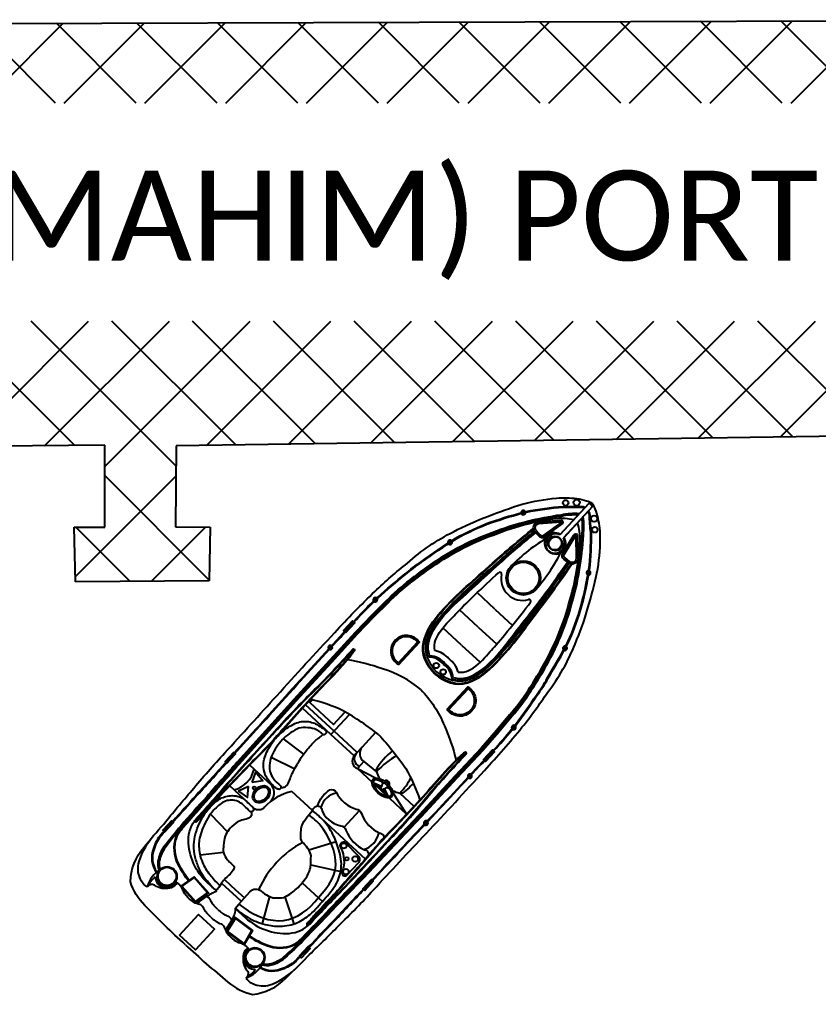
# Model space of a CAD drawing. Header units: metres. Extents: x 261354 to 266452, y 2168453 to 2172813.
# Drawn here: x 262043.9 to 262132.7, y 2168826.3 to 2168934.7 of the extents above; entities that cross this region are included whole.
import ezdxf

# ---------------------------------------------------------------- set-up
doc = ezdxf.new("R2010")
doc.units = ezdxf.units.M
doc.layers.add('PORT', color=5, linetype='Continuous')
doc.styles.get("Standard").update_dxf_attribs({"font": 'calibri.ttf'})

msp = doc.modelspace()

# ---------------------------------------------------------------- linework, layer by layer
at = {"color": 32, "true_color": 0xcd6928}
for p, q in [((262096.73, 2168869.17), (262094.75, 2168871)), ((262094.88, 2168867.17), (262092.81, 2168869.07)), ((262096.73, 2168869.17), (262098.71, 2168867.35)), ((262094.88, 2168867.17), (262096.95, 2168865.26)), ((262093.03, 2168865.16), (262090.96, 2168867.07)), ((262093.03, 2168865.16), (262095.1, 2168863.25)), ((262078.86, 2168855.61), (262075.69, 2168858.53)), ((262078.51, 2168855.23), (262075.34, 2168858.15)), ((262073.18, 2168854.73), (262075.45, 2168853.03)), ((262071.87, 2168852.72), (262074.48, 2168851.42)), ((262082.17, 2168852.21), (262081.45, 2168851.43)), ((262081.45, 2168851.43), (262083.08, 2168849.93)), ((262081.45, 2168851.43), (262083.54, 2168850.38)), ((262084.14, 2168849.46), (262083.27, 2168849.83)), ((262084.08, 2168849.32), (262083.31, 2168849.64)), ((262083.45, 2168849.58), (262084.6, 2168848.52)), ((262084.29, 2168849.13), (262084.68, 2168848.36)), ((262084.42, 2168849.2), (262084.87, 2168848.34)), ((262085.37, 2168848.81), (262086.92, 2168846.38)), ((262084.97, 2168848.18), (262086.92, 2168846.38)), ((262079.96, 2168844.91), (262081.67, 2168846.77)), ((262065.1, 2168846.37), (262067, 2168844.41)), ((262077.06, 2168846.26), (262082.33, 2168841.39)), ((262076.05, 2168842.4), (262079.08, 2168843.32)), ((262063.95, 2168841.84), (262066.56, 2168842.16)), ((262076.27, 2168840.72), (262079.59, 2168839.98)), ((262059.27, 2168839.06), (262059.2, 2168839.03)), ((262066.66, 2168839.1), (262067.93, 2168837.93)), ((262066.34, 2168838.7), (262067.58, 2168837.55)), ((262068.88, 2168837.06), (262067.93, 2168837.93)), ((262075.3, 2168838.73), (262077.57, 2168836.67)), ((262068.53, 2168836.68), (262067.58, 2168837.55)), ((262071.69, 2168837.2), (262070.85, 2168834.21)), ((262073.38, 2168837.17), (262074.37, 2168834.17)), ((262069.75, 2168829.39), (262069.73, 2168829.32))]:
    msp.add_line(p, q, dxfattribs=at)
for points in [[(262062.32, 2168831.86, -0.01736), (262057.81, 2168836.23, -0.12634), (262056.2, 2168838.86, -0.172899), (262057.7, 2168842.67, -0.013884), (262059.91, 2168845.26, -0.008973), (262063.04, 2168849, -0.01509), (262066.71, 2168853.19, 0.002245), (262072.48, 2168859.54, -0.003342), (262078.93, 2168866.56, -0.016984), (262083.39, 2168871.12, -0.024546), (262087.02, 2168874.28, -0.067942), (262092.12, 2168877.76, -0.033948), (262096.02, 2168879.5, -0.022001), (262099.77, 2168880.81, -0.042872), (262103.6, 2168881.5, -0.059514), (262105.85, 2168881.45, -0.046364), (262106.94, 2168881.21, -0.104882), (262107.54, 2168880.9, -0.104882)], [(262062.32, 2168831.86, 0.01736), (262067.05, 2168827.71, 0.12634), (262069.8, 2168826.32, 0.172899), (262073.48, 2168828.12, 0.013884), (262075.89, 2168830.54, 0.008973), (262079.35, 2168833.96, 0.01509), (262083.23, 2168837.95, -0.002245), (262089.09, 2168844.22, 0.003342), (262095.57, 2168851.22, 0.016984), (262099.75, 2168856.03, 0.024546), (262102.6, 2168859.91, 0.067942), (262105.66, 2168865.28, 0.033948), (262107.08, 2168869.31, 0.022001), (262108.09, 2168873.14, 0.042872), (262108.46, 2168877.02, 0.059514), (262108.22, 2168879.26, 0.046364), (262107.9, 2168880.32, 0.104882), (262107.54, 2168880.9, 0.104882)], [(262063.79, 2168848.77, 0.006425), (262067.3, 2168852.68, 0.002217), (262073.06, 2168859.02, -0.003368), (262079.53, 2168866.11, -0.024633), (262083.71, 2168870.49, -0.015037), (262086.76, 2168873.07, -0.025439), (262088.53, 2168874.43, -0.013843), (262092.38, 2168877.03, -0.040266), (262096.33, 2168878.86, -0.016729), (262100.23, 2168880.03, -0.029739), (262104.34, 2168880.57, 0.01525), (262106.29, 2168880.58, -0.132389), (262106.64, 2168880.52, -0.028442), (262106.77, 2168880.45, -0.028442)], [(262063.85, 2168848.72, 0.006424), (262067.36, 2168852.63, 0.002217), (262073.12, 2168858.97, -0.003368), (262079.59, 2168866.06, -0.024633), (262083.76, 2168870.43, -0.015038), (262086.81, 2168873.01, -0.025461), (262088.58, 2168874.37, -0.013839), (262092.42, 2168876.97, -0.040238), (262096.36, 2168878.79, -0.016715), (262100.24, 2168879.95, -0.029693), (262104.34, 2168880.5, 0.015234), (262106.29, 2168880.5, -0.134036), (262106.61, 2168880.45, -0.024879), (262106.71, 2168880.4, -0.024879)], [(262079.01, 2168834.74, -0.006424), (262082.62, 2168838.55, -0.002217), (262088.47, 2168844.81, 0.003368), (262095.02, 2168851.83, 0.024633), (262099.04, 2168856.35, 0.015038), (262101.36, 2168859.6, 0.025461), (262102.57, 2168861.47, 0.013839), (262104.85, 2168865.51, 0.040238), (262106.34, 2168869.58, 0.016715), (262107.19, 2168873.55, 0.029693), (262107.4, 2168877.67, -0.015234), (262107.25, 2168879.62, 0.134036), (262107.16, 2168879.93, 0.024879), (262107.11, 2168880.03, 0.024879)], [(262079.07, 2168834.69, -0.006425), (262082.68, 2168838.5, -0.002217), (262088.53, 2168844.76, 0.003368), (262095.08, 2168851.78, 0.024633), (262099.1, 2168856.3, 0.015037), (262101.42, 2168859.56, 0.025439), (262102.64, 2168861.43, 0.013843), (262104.92, 2168865.48, 0.040266), (262106.42, 2168869.56, 0.016729), (262107.27, 2168873.54, 0.029739), (262107.48, 2168877.68, -0.01525), (262107.32, 2168879.62, 0.132389), (262107.23, 2168879.97, 0.028442), (262107.16, 2168880.09, 0.028442)], [(262084.65, 2168870.08, -0.031596), (262087.3, 2168872.42, -0.004928), (262089.19, 2168873.83, -0.02844), (262092.66, 2168876, -0.042875), (262096.43, 2168877.67, -0.035347), (262100.35, 2168878.93, -0.024093), (262104.11, 2168879.66, -0.079837), (262106.15, 2168879.79)], [(262084.7, 2168870.03, -0.031592), (262087.35, 2168872.36, -0.004926), (262089.23, 2168873.77, -0.028436), (262092.7, 2168875.93, -0.042895), (262096.46, 2168877.6, -0.035363), (262100.37, 2168878.86, -0.024111), (262104.12, 2168879.58, -0.077658), (262106.08, 2168879.71, -0.077658)], [(262084.76, 2168869.98, -0.031588), (262087.39, 2168872.3, -0.004924), (262089.28, 2168873.7, -0.028433), (262092.74, 2168875.86, -0.042917), (262096.49, 2168877.53, -0.035379), (262100.39, 2168878.78, -0.02413), (262104.13, 2168879.51, -0.075408), (262106.02, 2168879.64, -0.075408)], [(262084.87, 2168869.87, -0.031581), (262087.49, 2168872.18, -0.00492), (262089.37, 2168873.58, -0.028426), (262092.81, 2168875.73, -0.042959), (262096.54, 2168877.39, -0.035411), (262100.42, 2168878.64, -0.028829), (262103.57, 2168879.24, -0.092336), (262105.53, 2168879.11, -0.080328)], [(262098.5, 2168857.31, 0.031588), (262100.61, 2168860.12, 0.004924), (262101.85, 2168862.11, 0.028433), (262103.72, 2168865.74, 0.042917), (262105.08, 2168869.61, 0.035379), (262106.01, 2168873.6, 0.02413), (262106.43, 2168877.39, 0.075408), (262106.41, 2168879.28, 0.075408)], [(262098.56, 2168857.26, 0.031592), (262100.67, 2168860.08, 0.004926), (262101.92, 2168862.07, 0.028436), (262103.79, 2168865.71, 0.042895), (262105.15, 2168869.59, 0.035363), (262106.09, 2168873.59, 0.024111), (262106.51, 2168877.38, 0.077658), (262106.48, 2168879.35, 0.077658)], [(262098.62, 2168857.21, 0.031596), (262100.74, 2168860.04, 0.004928), (262101.98, 2168862.03, 0.02844), (262103.86, 2168865.67, 0.042875), (262105.23, 2168869.57, 0.035347), (262106.16, 2168873.57, 0.024093), (262106.58, 2168877.37, 0.079837), (262106.54, 2168879.42)], [(262098.38, 2168857.41, 0.031581), (262100.48, 2168860.2, 0.00492), (262101.72, 2168862.19, 0.028426), (262103.58, 2168865.8, 0.042959), (262104.93, 2168869.65, 0.035411), (262105.86, 2168873.62, 0.028829), (262106.21, 2168876.8, 0.092336), (262105.92, 2168878.75, 0.080328)], [(262101.18, 2168877.76), (262101.61, 2168877.31, 0.382221), (262102.27, 2168877.18), (262104.19, 2168878.59, 0.786544), (262104.13, 2168879.02), (262101.56, 2168878.83, 0.616464), (262101.18, 2168877.76, 3.844907)], [(262104.93, 2168874.31), (262104.44, 2168874.69, -0.382221), (262104.26, 2168875.34), (262105.51, 2168877.38, -0.786544), (262105.94, 2168877.35), (262105.97, 2168874.77, -0.616464), (262104.93, 2168874.31, -3.844907)], [(262084.65, 2168870.08), (262083.04, 2168868.49), (262081.22, 2168866.6), (262078.34, 2168863.44), (262074.37, 2168859.13), (262068.07, 2168852.14, -0.002601), (262064.69, 2168848.31, 0.004411), (262061.81, 2168845.05, 0.013009), (262059.94, 2168842.72, 0.113396), (262059.27, 2168841.16, 0.146005), (262059.39, 2168840.14, 1.595219)], [(262084.7, 2168870.03), (262083.09, 2168868.44), (262081.27, 2168866.55), (262078.4, 2168863.39), (262074.42, 2168859.08), (262068.13, 2168852.09, -0.002601), (262064.75, 2168848.26, 0.004411), (262061.87, 2168845, 0.013003), (262060, 2168842.68, 0.113337), (262059.35, 2168841.15, 0.144821), (262059.46, 2168840.19, 0.138987)], [(262084.76, 2168869.98), (262083.15, 2168868.38), (262081.33, 2168866.5), (262078.46, 2168863.34), (262074.48, 2168859.03), (262068.18, 2168852.04, -0.002601), (262064.8, 2168848.21, 0.00441), (262061.93, 2168844.95, 0.012997), (262060.06, 2168842.63, 0.113276), (262059.42, 2168841.14, 0.142458), (262059.52, 2168840.23, 0.142458)], [(262084.87, 2168869.87), (262083.25, 2168868.28), (262081.44, 2168866.39), (262078.57, 2168863.24), (262074.59, 2168858.92), (262068.3, 2168851.94, -0.002601), (262064.92, 2168848.1, 0.00441), (262062.05, 2168844.85, 0.002867), (262061.62, 2168844.35, 0.002867)], [(262086.05, 2168862.99), (262088.34, 2168865.47, 0.483063), (262085.66, 2168865.7, 0.50024), (262086.05, 2168862.99, 0.418424)], [(262065.8, 2168837.8), (262064.78, 2168838.74, -0.202722), (262062.65, 2168843.48, -0.178768), (262063.52, 2168845.85, 0.010028), (262066.68, 2168849.43, -0.005356), (262071.97, 2168855.26, -0.016605), (262076.36, 2168859.88, 0.018921), (262080.9, 2168864.69, -0.925873), (262081.11, 2168864.54, -0.041202), (262080.4, 2168863.6, -0.024461), (262077.84, 2168860.81, 0.012888), (262072.92, 2168855.41, -0.019359), (262069.96, 2168852.33, 0.002375), (262066.54, 2168848.76, -0.006386), (262064.42, 2168846.43, -0.013656), (262063.55, 2168845.51, -0.862706), (262063.36, 2168845.65, 0.648089)], [(262063.43, 2168845.61, -0.016488), (262063.57, 2168845.8, 0.010023), (262066.73, 2168849.38, -0.005356), (262072.02, 2168855.21, -0.016607), (262076.41, 2168859.83, 0.018921), (262080.96, 2168864.64, 0.01143), (262080.96, 2168864.64, -0.913283), (262081.05, 2168864.58, -0.041174), (262080.34, 2168863.65, -0.024478), (262077.78, 2168860.86, 0.012889), (262072.86, 2168855.46, -0.019362), (262069.91, 2168852.38, 0.002377), (262066.48, 2168848.81, -0.006391), (262064.36, 2168846.48, -0.013664), (262063.5, 2168845.57, 0.000701), (262063.5, 2168845.57, -0.819976), (262063.43, 2168845.61, -0.819976)], [(262088.49, 2168860.24, 0.096403), (262084.25, 2168862.53, 0.040538), (262080.34, 2168863.53, 1.92312)], [(262088.49, 2168860.24, -0.096403), (262091.12, 2168856.2, -0.040538), (262092.43, 2168852.38, -1.92312)], [(262091.43, 2168858.03), (262093.72, 2168860.51, -0.483063), (262094.16, 2168857.85, -0.50024), (262091.43, 2168858.03, -0.418424)], [(262083.84, 2168855.19, 0.033687), (262079.87, 2168857.87, 0.051879), (262076.24, 2168859.12, 1.92312)], [(262098.38, 2168857.4), (262096.93, 2168855.67), (262095.2, 2168853.71), (262092.28, 2168850.59), (262088.31, 2168846.28), (262081.85, 2168839.44, 0.002601), (262078.31, 2168835.76, -0.00441), (262075.3, 2168832.63, -0.002867), (262074.83, 2168832.17, -0.002867)], [(262098.62, 2168857.21), (262097.16, 2168855.47), (262095.42, 2168853.5), (262092.51, 2168850.38), (262088.53, 2168846.07), (262082.08, 2168839.23, 0.002601), (262078.53, 2168835.55, -0.004411), (262075.52, 2168832.42, -0.013009), (262073.35, 2168830.36, -0.113396), (262071.85, 2168829.57, -0.146005), (262070.82, 2168829.6, -1.595219)], [(262098.56, 2168857.26), (262097.1, 2168855.52), (262095.37, 2168853.56), (262092.45, 2168850.43), (262088.48, 2168846.12), (262082.02, 2168839.28, 0.002601), (262078.48, 2168835.6, -0.004411), (262075.47, 2168832.47, -0.013003), (262073.3, 2168830.42, -0.113337), (262071.83, 2168829.64, -0.144821), (262070.86, 2168829.67, -0.138987)], [(262098.5, 2168857.31), (262097.05, 2168855.57), (262095.31, 2168853.61), (262092.4, 2168850.49), (262088.42, 2168846.17), (262081.97, 2168839.33, 0.002601), (262078.42, 2168835.65, -0.00441), (262075.41, 2168832.52, -0.012997), (262073.25, 2168830.47, -0.113276), (262071.81, 2168829.72, -0.142458), (262070.9, 2168829.74, -0.142458)], [(262083.48, 2168855.44), (262081.98, 2168853.81, 0.462925), (262082.17, 2168852.21), (262083.56, 2168851.08)], [(262083.84, 2168855.19, -0.033687), (262086.83, 2168851.45, -0.051879), (262088.38, 2168847.94, -1.92312)], [(262067.87, 2168835.89), (262068.99, 2168834.86, 0.202722), (262073.88, 2168833.12, 0.178768), (262076.18, 2168834.18, -0.010028), (262079.49, 2168837.62, 0.005356), (262084.87, 2168843.36, 0.016605), (262089.12, 2168848.12, -0.018921), (262093.54, 2168853.03, 0.925873), (262093.38, 2168853.23, 0.041202), (262092.5, 2168852.44, 0.024461), (262089.93, 2168849.66, -0.012888), (262084.95, 2168844.32, 0.019359), (262082.11, 2168841.12, -0.002375), (262078.83, 2168837.42, 0.006386), (262076.68, 2168835.13, 0.013656), (262075.84, 2168834.19, 0.862706), (262075.99, 2168834.01, -0.648089)], [(262075.95, 2168834.07, 0.016488), (262076.12, 2168834.23, -0.010023), (262079.43, 2168837.67, 0.005356), (262084.82, 2168843.42, 0.016607), (262089.06, 2168848.17, -0.018921), (262093.49, 2168853.08, -0.01143), (262093.49, 2168853.09, 0.913283), (262093.42, 2168853.17, 0.041174), (262092.56, 2168852.39, 0.024478), (262089.98, 2168849.61, -0.012889), (262085, 2168844.27, 0.019362), (262082.17, 2168841.08, -0.002377), (262078.89, 2168837.37, 0.006391), (262076.74, 2168835.07, 0.013664), (262075.89, 2168834.14, -0.000701), (262075.89, 2168834.14, 0.819976), (262075.95, 2168834.07, 0.819976)], [(262081.33, 2168853.1), (262081.09, 2168852.85, 0.516839), (262081.45, 2168851.43, 0.282905)], [(262081.98, 2168853.81), (262081.33, 2168853.1, 0.545737), (262081.69, 2168851.69, 0.282905)], [(262069.47, 2168851.82), (262071.87, 2168849.61, -0.406088), (262071.62, 2168847.63)], [(262063.79, 2168848.77, -0.002942), (262061.24, 2168845.93, 0.002013), (262059.63, 2168844.11, 0.130442), (262058.78, 2168842.54, 0.261246), (262059.1, 2168839.9, 0.209197)], [(262063.85, 2168848.72, -0.002941), (262061.3, 2168845.88, 0.002014), (262059.69, 2168844.05, 0.130992), (262058.85, 2168842.52, 0.261832), (262059.16, 2168839.94, 0.261832)], [(262076.45, 2168846.77), (262074.16, 2168848.88, 0.158322), (262071.11, 2168847.13, -0.417676), (262069.95, 2168847.02), (262067.25, 2168849.51)], [(262077.02, 2168847.29, -0.164009), (262078.37, 2168849.07, -0.407559), (262079.1, 2168848.8, 0.20466), (262081.31, 2168846.94, -0.28657), (262081.89, 2168846.43, 0.198759), (262083.94, 2168844.26, -0.45148), (262084.39, 2168843.66, -1.463971)], [(262067.87, 2168835.89), (262068.25, 2168836.38), (262069.5, 2168837.74, -0.448043), (262070.73, 2168837.8, 0.025561), (262071.53, 2168837.28, 0.15676), (262072.61, 2168837.06, 0.144288), (262073.41, 2168837.19, 0.079427), (262074.69, 2168838.08, 0.054179), (262075.81, 2168839.41, 0.127294), (262076.27, 2168840.74, -0.025195), (262076.3, 2168841.7, 0.112656), (262076.04, 2168842.4, 0.061652), (262075.46, 2168843.13, -0.222278), (262075.15, 2168843.84, -0.049109), (262075.18, 2168844.57, -0.09997), (262075.39, 2168845.34, -0.045992), (262076.06, 2168846.3), (262076.45, 2168846.77)], [(262076.45, 2168846.77, -0.291269), (262077.03, 2168847.29, -0.299867), (262077.44, 2168847, 0.273478), (262079.6, 2168845.08, -0.28657), (262080.18, 2168844.58, 0.198759), (262082.23, 2168842.41, -0.45148), (262082.68, 2168841.81, -1.463971)], [(262062.72, 2168839.02, -0.043334), (262061.74, 2168840.54, -0.18333), (262061.24, 2168843.41, -0.123985), (262062.31, 2168845.28, 0.015377), (262063.25, 2168846.47)], [(262062.66, 2168838.97, -0.043195), (262061.67, 2168840.5, -0.183415), (262061.17, 2168843.43, -0.094511), (262061.91, 2168844.93)], [(262058.08, 2168838.28, -0.164393), (262057.3, 2168839.2, -0.188684), (262057.18, 2168841.1, -0.10758), (262058.91, 2168844.14)], [(262079.07, 2168834.69, 0.002942), (262076.44, 2168831.92, -0.002013), (262074.75, 2168830.17, -0.130442), (262073.26, 2168829.19, -0.261246), (262070.6, 2168829.29, -0.209197)], [(262079.01, 2168834.74, 0.002941), (262076.38, 2168831.97, -0.002014), (262074.7, 2168830.22, -0.130992), (262073.23, 2168829.26, -0.261832), (262070.64, 2168829.35, -0.261832)], [(262069.43, 2168832.84, 0.043334), (262071.02, 2168831.98, 0.18333), (262073.93, 2168831.71, 0.123985), (262075.7, 2168832.93, -0.015377), (262076.81, 2168833.97)], [(262069.39, 2168832.77, 0.043195), (262070.99, 2168831.91, 0.183415), (262073.95, 2168831.64, 0.094511), (262075.39, 2168832.5)], [(262069.07, 2168828.14, 0.164393), (262070.05, 2168827.44, 0.188684), (262071.96, 2168827.47, 0.10758), (262074.84, 2168829.45)]]:
    msp.add_lwpolyline(points, format="xyb", dxfattribs=at)
for points in [[(262107.19, 2168880.91), (262103.98, 2168877.44)], [(262104.01, 2168877.46), (262107.19, 2168880.91)], [(262107.58, 2168880.55), (262104.38, 2168877.07)], [(262104.4, 2168877.1), (262107.58, 2168880.55)], [(262081.01, 2168867.76), (262080.91, 2168867.85), (262079.92, 2168866.77), (262080.02, 2168866.68)], [(262080.08, 2168866.62), (262080.15, 2168866.56), (262081.15, 2168867.63), (262081.06, 2168867.71)], [(262076.44, 2168859.08), (262076.17, 2168858.78), (262078.8, 2168856.35), (262080.08, 2168857.74)], [(262081.09, 2168852.85), (262078.51, 2168855.23), (262080.56, 2168857.46)], [(262081.44, 2168853.23), (262078.86, 2168855.61)], [(262067.75, 2168853.18), (262067.68, 2168853.24), (262066.73, 2168852.21), (262066.82, 2168852.13)], [(262066.88, 2168852.08), (262066.93, 2168852.03), (262067.88, 2168853.06), (262067.81, 2168853.12)], [(262095.54, 2168852.37), (262095.47, 2168852.44), (262096.46, 2168853.51), (262096.54, 2168853.44)], [(262096.6, 2168853.39), (262096.69, 2168853.3), (262095.7, 2168852.22), (262095.6, 2168852.32)], [(262086.17, 2168848.71), (262087.73, 2168847.24)], [(262060.9, 2168845.54), (262060.79, 2168845.63), (262059.83, 2168844.59), (262059.96, 2168844.48)], [(262060.01, 2168844.42), (262060.05, 2168844.39), (262061.01, 2168845.43), (262060.95, 2168845.48)], [(262082.11, 2168838.03), (262082.06, 2168838.08), (262083.01, 2168839.11), (262083.08, 2168839.05)], [(262083.13, 2168838.99), (262083.21, 2168838.93), (262082.26, 2168837.9), (262082.17, 2168837.98)], [(262075.04, 2168830.57), (262075, 2168830.61), (262075.96, 2168831.65), (262076.02, 2168831.59)], [(262076.08, 2168831.54), (262076.18, 2168831.45), (262075.22, 2168830.41), (262075.09, 2168830.52)]]:
    msp.add_lwpolyline(points, dxfattribs=at)
for points in [[(262101.32, 2168877.89), (262101.75, 2168877.43, 0.383069), (262102.16, 2168877.34), (262104.11, 2168878.77, 0.853636), (262104.12, 2168878.82), (262101.58, 2168878.64, 0.613527)], [(262105.05, 2168874.46), (262104.55, 2168874.85, -0.383069), (262104.43, 2168875.25), (262105.7, 2168877.31, -0.853636), (262105.75, 2168877.32), (262105.78, 2168874.77, -0.613527)], [(262086.02, 2168863.19), (262088.14, 2168865.49, 0.460147), (262085.77, 2168865.59, 0.47706)], [(262091.63, 2168858.01), (262093.75, 2168860.31, -0.460147), (262094.05, 2168857.96, -0.47706)], [(262080.14, 2168843.19, 0.917705), (262079.61, 2168842.6, -0.209704), (262079.76, 2168839.99, 0.850912), (262080.32, 2168839.61), (262081.57, 2168840.97, 0.435659), (262081.56, 2168841.71)]]:
    msp.add_lwpolyline(points, format="xyb", close=True, dxfattribs=at)
for points in [[(262069.75, 2168849.88), (262070.17, 2168851.03), (262070.95, 2168850.09)], [(262069.35, 2168849.45), (262068.24, 2168848.94), (262069.24, 2168848.23)], [(262063.44, 2168836.55), (262064.88, 2168837.63), (262063.3, 2168839.42), (262061.81, 2168838.38)], [(262063.45, 2168836.66), (262064.77, 2168837.64), (262063.29, 2168839.32), (262061.92, 2168838.37)], [(262061.67, 2168832.93), (262063.77, 2168835.21), (262065.55, 2168833.57), (262063.45, 2168831.29)], [(262066.92, 2168833.34), (262067.87, 2168834.87), (262069.79, 2168833.45), (262068.87, 2168831.87)], [(262067.02, 2168833.36), (262067.89, 2168834.76), (262069.69, 2168833.42), (262068.85, 2168831.98)]]:
    msp.add_lwpolyline(points, close=True, dxfattribs=at)
for centre, radius in [((262104.61, 2168880.97), 0.313), ((262105.84, 2168881), 0.349), ((262107.78, 2168879.21), 0.349), ((262107.85, 2168877.98), 0.313), ((262103.39, 2168876.51), 0.771), ((262103.5, 2168876.41), 0.771), ((262099.91, 2168872.63), 1.9), ((262099.91, 2168872.63), 1.9), ((262099.91, 2168872.63), 1.74), ((262099.91, 2168872.63), 1.74), ((262090.22, 2168862.89), 0.305), ((262090.99, 2168862.18), 0.305), ((262069.96, 2168849.29), 0.163), ((262079.94, 2168842.85), 0.304), ((262080.28, 2168841.4), 0.197), ((262081.2, 2168841.39), 0.304), ((262060.29, 2168839.45), 1.09), ((262060.29, 2168839.45), 1.01), ((262080.17, 2168839.97), 0.304), ((262070.06, 2168830.44), 1.09), ((262070.06, 2168830.44), 1.01)]:
    msp.add_circle(centre, radius, dxfattribs=at)
for centre, radius, start, end in [((262107.13, 2168880.46), 0.456, 11.2323, 83.4176), ((262107.13, 2168880.46), 0.456, 11.2323, 83.4176), ((262099.9, 2168879.89), 0.237, 27.5554, 182.6974), ((262099.9, 2168879.89), 0.237, 201.3352, 8.9176), ((262112.94, 2168859.85), 20.14, 120.6523, 135.7231), ((262103.39, 2168876.51), 1.13, 57.2089, 29.6585), ((262103.5, 2168876.41), 1.13, 64.9914, 37.441), ((262091.75, 2168876.59), 0.237, 38.9408, 207.0365), ((262091.75, 2168876.59), 0.237, 225.6715, 20.3057), ((262086.12, 2168884.58), 20.14, 318.9268, 333.9976), ((262097.28, 2168873.05), 0.202, 346.5196, 132.9873), ((262099.7, 2168872.5), 2.28, 167.2642, 229.0653), ((262107.15, 2168873.2), 0.237, 85.7323, 253.3147), ((262107.15, 2168873.2), 0.237, 271.9525, 67.0945), ((262083.44, 2168870.21), 0.237, 48.6445, 219.0511), ((262099.8, 2168872.41), 2.28, 225.5846, 287.3857), ((262083.44, 2168870.21), 0.237, 237.71, 29.9856), ((262100.55, 2168870.04), 0.202, 321.6626, 108.1303), ((262078.43, 2168864.89), 0.237, 52.355, 222.4542), ((262078.43, 2168864.89), 0.237, 241.1143, 33.6949), ((262104.53, 2168864.81), 0.237, 74.3442, 228.9784), ((262104.53, 2168864.81), 0.237, 247.6134, 55.7091), ((262089.37, 2168861.67), 2.3, 38.6134, 86.3632), ((262089.47, 2168861.73), 2.89, 41.5985, 78.2008), ((262089.37, 2168861.67), 2.15, 38.6134, 89.8205), ((262089.84, 2168861.23), 2.15, 4.8294, 56.0365), ((262089.84, 2168861.23), 2.3, 8.2867, 56.0365), ((262089.9, 2168861.34), 2.89, 16.4491, 53.0514), ((262098.84, 2168856.01), 0.237, 64.6643, 216.9399), ((262098.84, 2168856.01), 0.237, 235.5988, 46.0054), ((262066.93, 2168852.08), 3.12, 284.7935, 346.681), ((262086.94, 2168852.17), 3.55, 197.9499, 211.3009), ((262085.33, 2168849.15), 1.24, 142.9275, 168.9203), ((262086.94, 2168852.17), 3.55, 217.2741, 221.514), ((262085.33, 2168849.15), 1.24, 133.4404, 133.7097), ((262084.68, 2168849.76), 0.347, 328.1272, 126.4728), ((262093.95, 2168850.59), 0.237, 60.955, 213.5355), ((262093.95, 2168850.59), 0.237, 232.1957, 42.2948), ((262079.55, 2168846.52), 2.24, 100.525, 164.7291), ((262084.23, 2168849.28), 0.166, 137.3249, 317.3249), ((262084.02, 2168850.36), 1.24, 285.7296, 313.3696), ((262086.94, 2168852.17), 3.55, 232.2274, 238.5668), ((262084.02, 2168850.36), 1.24, 320.9402, 321.2095), ((262086.94, 2168852.17), 3.55, 242.7591, 257.5149), ((262089.07, 2168845.38), 0.237, 58.5469, 214.7961), ((262089.07, 2168845.38), 0.237, 233.4203, 39.9227), ((262081.6, 2168844.63), 2.24, 283.9494, 352.0969), ((262080.65, 2168833.39), 11.17, 118.2245, 155.697), ((262061.45, 2168837.29), 3.52, 123.3206, 163.6562), ((262061.2, 2168836.67), 3.52, 129.4503, 152.6829), ((262060.29, 2168839.45), 1.32, 183.0975, 327.9991), ((262060.29, 2168839.45), 1.17, 201.0492, 327.9991), ((262070.06, 2168830.44), 1.32, 126.6508, 271.5524), ((262070.06, 2168830.44), 1.17, 126.6508, 253.6006), ((262067.81, 2168831.43), 3.52, 290.9937, 331.3293), ((262067.21, 2168831.13), 3.52, 301.967, 325.1996)]:
    msp.add_arc(centre, radius, start, end, dxfattribs=at)
for start_param, end_param in [(0.830012, 1.576846), (4.712389, 5.232342)]:
    msp.add_ellipse((262084.88, 2168849.9), major_axis=(2.81, 3.05), ratio=0.425319, start_param=start_param, end_param=end_param, dxfattribs=at)
for centre, major_axis, ratio in [((262084.23, 2168849.28), (1.04, -0.96), 0.533092), ((262070.76, 2168848.58), (0.771, 0.764), 0.758117)]:
    msp.add_ellipse(centre, major_axis=major_axis, ratio=ratio, dxfattribs=at)
for points, knots in [([(262090.05, 2168861.93), (262089.16, 2168862.9), (262088.47, 2168864.19), (262089.11, 2168866.81), (262089.93, 2168867.94), (262092.52, 2168870.91), (262094.53, 2168872.49), (262097.92, 2168875.57), (262099.43, 2168876.83), (262101.01, 2168878.11)], [0, 0, 0, 0, 0.0462196, 0.0462196, 0.0924392, 0.0924392, 0.1947325, 0.1947325, 0.2709084, 0.2709084, 0.2709084, 0.2709084]), ([(262090.11, 2168861.98), (262089.19, 2168862.98), (262088.54, 2168864.31), (262089.27, 2168866.97), (262090.15, 2168868.09), (262092.78, 2168871.04), (262094.79, 2168872.63), (262098.11, 2168875.63), (262099.53, 2168876.81), (262101.03, 2168878.03)], [0, 0, 0, 0, 0.0480884, 0.0480884, 0.0961768, 0.0961768, 0.1985377, 0.1985377, 0.2704106, 0.2704106, 0.2704106, 0.2704106]), ([(262090.28, 2168862.14), (262089.35, 2168863.16), (262088.76, 2168864.47), (262089.62, 2168867.11), (262090.56, 2168868.23), (262093.29, 2168871.19), (262095.32, 2168872.83), (262098.57, 2168875.71), (262099.85, 2168876.77), (262101.13, 2168877.82)], [0, 0, 0, 0, 0.0508337, 0.0508337, 0.1016674, 0.1016674, 0.2060328, 0.2060328, 0.2709084, 0.2709084, 0.2709084, 0.2709084]), ([(262089.37, 2168863.81), (262089.26, 2168864.08), (262088.93, 2168865.28), (262090.36, 2168868.26), (262093.82, 2168871.23), (262097.48, 2168874.73), (262100.1, 2168876.88), (262101.18, 2168877.76)], [0.0234044, 0.0234044, 0.0234044, 0.0234044, 0.0350942, 0.0739111, 0.138251, 0.2165713, 0.2709084, 0.2709084, 0.2709084, 0.2709084]), ([(262089.51, 2168863.96), (262089.33, 2168864.47), (262089.26, 2168864.98), (262089.66, 2168866.65), (262090.46, 2168867.76), (262092.07, 2168869.55), (262092.98, 2168870.33), (262095.66, 2168872.76), (262097.43, 2168874.44), (262099.95, 2168876.56), (262100.61, 2168877.1), (262101.28, 2168877.64)], [0.0248254, 0.0248254, 0.0248254, 0.0248254, 0.0474598, 0.0474598, 0.0949196, 0.0949196, 0.1423794, 0.1423794, 0.237299, 0.237299, 0.2709084, 0.2709084, 0.2709084, 0.2709084]), ([(262090.05, 2168861.93), (262091.09, 2168861.12), (262092.43, 2168860.54), (262094.99, 2168861.38), (262096.05, 2168862.3), (262098.8, 2168865.12), (262100.21, 2168867.24), (262103.01, 2168870.88), (262104.14, 2168872.48), (262105.3, 2168874.16)], [0, 0, 0, 0, 0.0462196, 0.0462196, 0.0924392, 0.0924392, 0.1947325, 0.1947325, 0.2709084, 0.2709084, 0.2709084, 0.2709084]), ([(262090.1, 2168861.99), (262091.17, 2168861.16), (262092.54, 2168860.61), (262095.14, 2168861.56), (262096.19, 2168862.53), (262098.92, 2168865.39), (262100.34, 2168867.52), (262103.05, 2168871.07), (262104.12, 2168872.59), (262105.21, 2168874.17)], [0, 0, 0, 0, 0.0480884, 0.0480884, 0.0961768, 0.0961768, 0.1985377, 0.1985377, 0.2704106, 0.2704106, 0.2704106, 0.2704106]), ([(262090.24, 2168862.18), (262091.34, 2168861.33), (262092.69, 2168860.85), (262095.25, 2168861.92), (262096.29, 2168862.94), (262099.02, 2168865.9), (262100.49, 2168868.07), (262103.09, 2168871.53), (262104.05, 2168872.9), (262104.99, 2168874.26)], [0, 0, 0, 0, 0.0508337, 0.0508337, 0.1016674, 0.1016674, 0.2060328, 0.2060328, 0.2709084, 0.2709084, 0.2709084, 0.2709084]), ([(262091.98, 2168861.41), (262092.26, 2168861.32), (262093.48, 2168861.09), (262096.34, 2168862.75), (262099.01, 2168866.44), (262102.21, 2168870.37), (262104.14, 2168873.16), (262104.93, 2168874.3)], [0.0234044, 0.0234044, 0.0234044, 0.0234044, 0.0350942, 0.0739111, 0.138251, 0.2165713, 0.2709084, 0.2709084, 0.2709084, 0.2709084]), ([(262092.12, 2168861.56), (262092.64, 2168861.41), (262093.16, 2168861.39), (262094.79, 2168861.92), (262095.83, 2168862.81), (262097.49, 2168864.56), (262098.18, 2168865.53), (262100.39, 2168868.4), (262101.93, 2168870.3), (262103.83, 2168872.98), (262104.32, 2168873.68), (262104.8, 2168874.39)], [0.0248254, 0.0248254, 0.0248254, 0.0248254, 0.0474598, 0.0474598, 0.0949196, 0.0949196, 0.1423794, 0.1423794, 0.237299, 0.237299, 0.2709084, 0.2709084, 0.2709084, 0.2709084]), ([(262090.07, 2168864.56), (262089.68, 2168866.11), (262091.57, 2168867.72), (262093.22, 2168869.54), (262095.57, 2168871.76), (262097.15, 2168873.2)], [0.0313661, 0.0313661, 0.0313661, 0.0313661, 0.1084744, 0.1084744, 0.1920729, 0.1920729, 0.1920729, 0.1920729]), ([(262092.67, 2168862.16), (262094.25, 2168861.9), (262095.7, 2168863.91), (262097.38, 2168865.7), (262099.41, 2168868.23), (262100.71, 2168869.92)], [0.0313661, 0.0313661, 0.0313661, 0.0313661, 0.1084744, 0.1084744, 0.1920729, 0.1920729, 0.1920729, 0.1920729]), ([(262085.16, 2168848.42), (262085.26, 2168848.54), (262085.27, 2168848.83), (262084.69, 2168849.85), (262083.64, 2168850.34), (262083.08, 2168850), (262083.38, 2168849.12), (262084.54, 2168848.3), (262085.02, 2168848.27), (262085.16, 2168848.42)], [0, 0, 0, 0, 1.031451, 1.031451, 2.992455, 2.992455, 4.95346, 4.95346, 6.283185, 6.283185, 6.283185, 6.283185]), ([(262071.42, 2168849.24), (262071.17, 2168849.49), (262070.52, 2168849.37), (262069.84, 2168848.49), (262069.92, 2168847.94), (262070.65, 2168847.67), (262071.31, 2168848.02), (262071.62, 2168848.8), (262071.58, 2168849.08), (262071.42, 2168849.24)], [0, 0, 0, 0, 1.743273, 1.743273, 3.486547, 3.486547, 5.22982, 5.22982, 6.283185, 6.283185, 6.283185, 6.283185]), ([(262068.25, 2168836.38), (262069.63, 2168835.29), (262071.1, 2168834.56), (262074.2, 2168834.48), (262075.57, 2168835.34), (262077.84, 2168837.89), (262079.04, 2168839.22), (262079.06, 2168842.19), (262078.36, 2168843.92), (262076.96, 2168845.55), (262076.53, 2168845.91), (262076.06, 2168846.3)], [0, 0, 0, 0, 0.0684102, 0.0684102, 0.1368204, 0.1368204, 0.2052306, 0.2052306, 0.2736407, 0.2736407, 0.2974604, 0.2974604, 0.2974604, 0.2974604]), ([(262065.93, 2168835.76), (262065.77, 2168835.91), (262065.51, 2168836.16), (262065.19, 2168836.61), (262065.01, 2168837.06), (262064.72, 2168837.16), (262064.61, 2168837.19)], [0, 0, 0, 0, 0.00840925, 0.01405459, 0.02148076, 0.02583256, 0.02583256, 0.02583256, 0.02583256]), ([(262065.93, 2168835.76), (262066.09, 2168835.62), (262066.36, 2168835.38), (262066.83, 2168835.1), (262067.29, 2168834.95), (262067.41, 2168834.67), (262067.46, 2168834.57)], [0, 0, 0, 0, 0.00840925, 0.01405459, 0.02148076, 0.02583256, 0.02583256, 0.02583256, 0.02583256])]:
    msp.add_open_spline(points, degree=3, knots=knots, dxfattribs=at)
for points in [[(262077.2, 2168855.56), (262077.44, 2168855.37), (262077.77, 2168855.18), (262077.99, 2168855.45), (262077.59, 2168855.92), (262076.53, 2168856.52), (262075.05, 2168856.62), (262073.62, 2168855.91), (262072.5, 2168854.95), (262071.49, 2168853.5), (262071.01, 2168851.86), (262071.21, 2168850.77), (262072.03, 2168849.6), (262072.52, 2168849.2), (262072.82, 2168849.14), (262072.93, 2168849.45), (262072.7, 2168849.7), (262071.97, 2168850.56), (262071.68, 2168851.37), (262071.74, 2168852.28), (262072.03, 2168853.1), (262072.62, 2168854.03), (262073.29, 2168854.84), (262074.06, 2168855.43), (262074.94, 2168855.91), (262075.94, 2168855.98), (262076.91, 2168855.74), (262077.2, 2168855.56)], [(262072.92, 2168849.31), (262073.31, 2168849.38), (262073.66, 2168849.62), (262073.96, 2168850.31), (262074.19, 2168850.87), (262074.65, 2168851.72), (262075.41, 2168852.96), (262075.87, 2168853.56), (262076.39, 2168854.16), (262076.84, 2168854.58), (262077.29, 2168854.93), (262077.59, 2168855.24)], [(262069.65, 2168846.62), (262069.66, 2168846.23), (262069.25, 2168845.87), (262068.58, 2168845.7), (262067.92, 2168845.36), (262067.14, 2168844.61), (262066.76, 2168843.93), (262066.57, 2168842.9), (262066.56, 2168842.12), (262067.01, 2168841.28), (262067.46, 2168840.83), (262067.74, 2168840.49), (262067.64, 2168840.15), (262067.16, 2168839.59), (262066.23, 2168838.52), (262065.78, 2168837.96), (262065.16, 2168838.45), (262064.23, 2168839.62), (262063.72, 2168840.66), (262063.33, 2168841.92), (262063.29, 2168843.29), (262063.55, 2168844.49), (262063.99, 2168845.55), (262064.57, 2168846.54), (262065.37, 2168847.44), (262066.35, 2168848.17), (262067, 2168848.38), (262067.7, 2168848.42), (262068.67, 2168848.15), (262069.14, 2168847.76), (262069.69, 2168847.25), (262069.91, 2168846.88), (262069.65, 2168846.62), (262069.35, 2168846.82), (262068.76, 2168847.39), (262068.18, 2168847.78), (262067.45, 2168847.92), (262066.8, 2168847.83), (262066.14, 2168847.43), (262065.14, 2168846.43), (262064.53, 2168845.41), (262064.11, 2168844.39), (262063.86, 2168843.47), (262063.83, 2168842.79), (262063.92, 2168841.95), (262064.23, 2168840.98), (262064.57, 2168840.32), (262065.06, 2168839.62), (262065.52, 2168839.08), (262065.86, 2168838.72), (262066.11, 2168838.43), (262066.04, 2168838.21)], [(262067.87, 2168835.89), (262069.3, 2168834.87), (262071.19, 2168834.12), (262072.87, 2168833.91), (262074.78, 2168834.32), (262076.18, 2168835.22), (262077.72, 2168836.85), (262079.15, 2168838.74), (262079.66, 2168840.57), (262079.32, 2168842.64), (262078.63, 2168844.3), (262077.5, 2168845.84), (262076.45, 2168846.77)], [(262060.42, 2168838.14), (262059.92, 2168838.1), (262059.1, 2168838.34), (262058.68, 2168838.55), (262058.31, 2168838.47), (262058.08, 2168838.28)], [(262065.15, 2168834.92), (262064.7, 2168835.38), (262064.45, 2168835.74), (262064.13, 2168836.21), (262063.67, 2168836.39), (262062.79, 2168836.92), (262062.11, 2168837.76), (262061.86, 2168838.3), (262061.63, 2168838.58), (262061.21, 2168838.87)], [(262065.8, 2168837.8), (262065.28, 2168837.57), (262064.65, 2168837.21), (262063.58, 2168836.42)], [(262067.87, 2168835.89), (262067.78, 2168835.27), (262067.48, 2168834.61), (262066.77, 2168833.48)], [(262065.15, 2168834.92), (262065.64, 2168834.51), (262066.02, 2168834.29), (262066.52, 2168834.01), (262066.74, 2168833.57), (262067.33, 2168832.73), (262068.23, 2168832.12), (262068.79, 2168831.91), (262069.08, 2168831.71), (262069.41, 2168831.31)], [(262068.74, 2168830.46), (262068.74, 2168829.97), (262069.05, 2168829.17), (262069.29, 2168828.76), (262069.24, 2168828.39), (262069.07, 2168828.14)]]:
    msp.add_spline(points, degree=3, dxfattribs=at)
for points in [[(262085.36, 2168853.42), (262084.66, 2168852.86), (262083.98, 2168852.12), (262083.45, 2168851.18)], [(262087.67, 2168849.79), (262087.28, 2168849.36), (262086.81, 2168848.94), (262086.27, 2168848.58)]]:
    msp.add_open_spline(points, degree=3, dxfattribs=at)
at = {"layer": 'PORT'}
for p, q in [((261961.57, 2168933.99), (262174.09, 2168934.7)), ((262139.29, 2168888.45), (262061.3, 2168887.31)), ((262053.36, 2168887.37), (261968.87, 2168886.65)), ((262053.36, 2168878.27), (262053.36, 2168887.37)), ((262061.3, 2168887.31), (262061.24, 2168878.32)), ((262050.09, 2168872.2), (262049.97, 2168878.27)), ((262049.97, 2168878.27), (262053.36, 2168878.27)), ((262061.24, 2168878.32), (262065.09, 2168878.27)), ((262065.09, 2168878.27), (262064.98, 2168872.32)), ((262064.98, 2168872.32), (262050.09, 2168872.2))]:
    msp.add_line(p, q, dxfattribs=at)
at = {"layer": 'PORT', "linetype": 'Continuous'}
for p, q in [((262057.83, 2168925.41), (262066.76, 2168934.34)), ((262074.82, 2168925.41), (262065.89, 2168934.34)), ((262066.81, 2168925.41), (262075.77, 2168934.37)), ((262083.8, 2168925.41), (262074.84, 2168934.37)), ((262075.79, 2168925.41), (262084.78, 2168934.4)), ((262092.78, 2168925.41), (262083.79, 2168934.4)), ((262084.77, 2168925.41), (262093.79, 2168934.43)), ((262101.76, 2168925.41), (262092.74, 2168934.43)), ((262093.75, 2168925.41), (262102.8, 2168934.46)), ((262110.74, 2168925.41), (262101.69, 2168934.46)), ((262102.73, 2168925.41), (262111.81, 2168934.49)), ((262119.72, 2168925.41), (262110.64, 2168934.49)), ((262111.71, 2168925.41), (262120.82, 2168934.52)), ((262128.7, 2168925.41), (262119.59, 2168934.52)), ((262120.69, 2168925.41), (262129.83, 2168934.56)), ((262174.07, 2168889.02), (262128.54, 2168934.55)), ((262129.67, 2168925.41), (262138.84, 2168934.59)), ((262047.88, 2168925.41), (262039.04, 2168934.25)), ((262039.87, 2168925.41), (262048.74, 2168934.28)), ((262056.86, 2168925.41), (262047.99, 2168934.28)), ((262048.85, 2168925.41), (262057.75, 2168934.31)), ((262065.84, 2168925.41), (262056.94, 2168934.31)), ((262128.47, 2168888.29), (262174.11, 2168933.94)), ((262050.03, 2168887.34), (262036.19, 2168901.18)), ((262037.61, 2168887.23), (262051.56, 2168901.18)), ((262061.28, 2168885.07), (262045.17, 2168901.18)), ((262046.67, 2168887.31), (262060.54, 2168901.18)), ((262053.36, 2168885.02), (262069.52, 2168901.18)), ((262067.93, 2168887.41), (262054.15, 2168901.18)), ((262076.78, 2168887.54), (262063.13, 2168901.18)), ((262064.67, 2168887.36), (262078.5, 2168901.18)), ((262085.63, 2168887.66), (262072.11, 2168901.18)), ((262073.79, 2168887.49), (262087.48, 2168901.18)), ((262094.48, 2168887.79), (262081.09, 2168901.18)), ((262082.9, 2168887.62), (262096.46, 2168901.18)), ((262103.33, 2168887.92), (262090.07, 2168901.18)), ((262092.02, 2168887.76), (262105.44, 2168901.18)), ((262112.18, 2168888.05), (262099.05, 2168901.18)), ((262101.13, 2168887.89), (262114.42, 2168901.18)), ((262121.03, 2168888.18), (262108.03, 2168901.18)), ((262110.24, 2168888.02), (262123.4, 2168901.18)), ((262129.88, 2168888.31), (262117.01, 2168901.18)), ((262119.36, 2168888.16), (262132.38, 2168901.18)), ((262138.73, 2168888.44), (262125.99, 2168901.18)), ((262050.08, 2168872.76), (262061.28, 2168883.96)), ((262064.98, 2168872.39), (262053.36, 2168884.01)), ((262056.15, 2168872.25), (262050.13, 2168878.27)), ((262058.56, 2168872.27), (262064.57, 2168878.27))]:
    msp.add_line(p, q, dxfattribs=at)

# ---------------------------------------------------------------- texts
msp.add_text('KELVA (MAHIM) PORT', height=10).set_placement((261992.34, 2168907.91))

doc.saveas('drawing.dxf')
